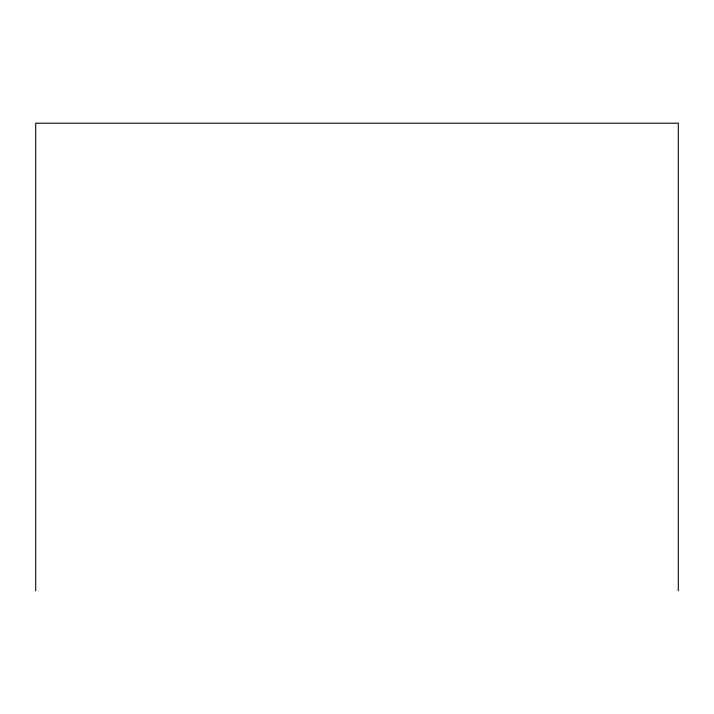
<?xml version="1.0" encoding="UTF-8"?>
<svg xmlns="http://www.w3.org/2000/svg" width="714" height="714" viewBox="0 0 714 714"><rect width="100%" height="100%" fill="white"/><g stroke="black" fill="none" stroke-linecap="round" stroke-linejoin="round"><path stroke-width="1.07" d="M678.3 590.79L678.3 123.21L35.7 123.21L35.7 590.79"/></g></svg>
